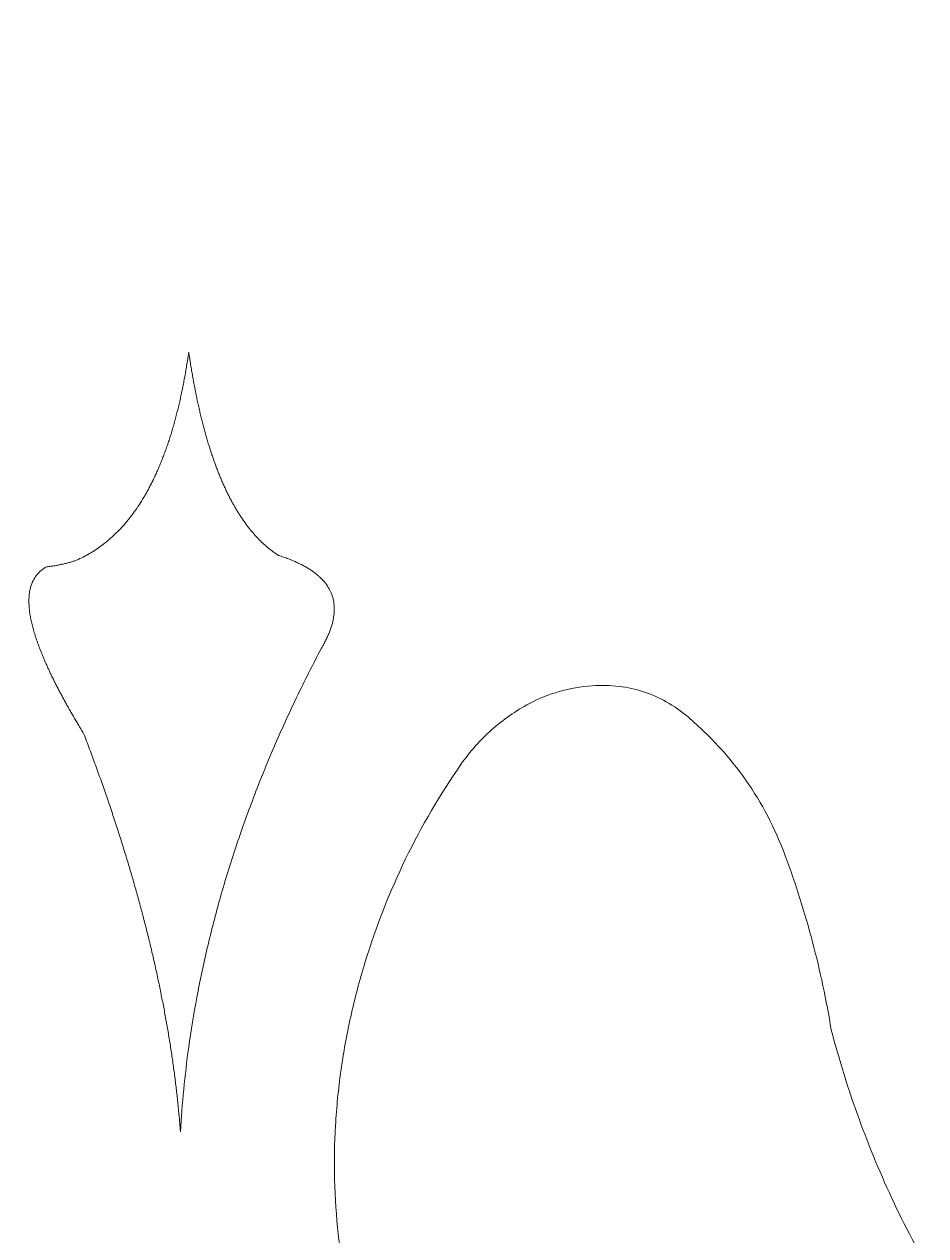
# Model space of a CAD drawing. Header units: centimetres. Extents: x -9.3 to 8.4, y -6.6 to 7.3.
# Drawn here: x -5.234 to -4.191, y -4.889 to -3.489 of the extents above; entities that cross this region are included whole.
import ezdxf

# ---------------------------------------------------------------- set-up
doc = ezdxf.new("R2010")
doc.units = ezdxf.units.CM
doc.header["$MEASUREMENT"] = 0
doc.layers.add('layer 1', color=7, linetype='Continuous')

msp = doc.modelspace()

# ---------------------------------------------------------------- linework, layer by layer
at = {"layer": 'layer 1', "color": 242, "lineweight": 9}
for points, knots in [([(-9.2808, 7.33739), (-9.2808, 7.33739), (-0.7734, 7.33739), (-0.7734, 7.33739), (-0.7734, 7.33739), (-0.7734, 7.33739), (-0.7734, -6.5935), (-0.7734, -6.5935), (-0.7734, -6.5935), (-0.7734, -6.5935), (-9.2808, -6.5935), (-9.2808, -6.5935), (-9.2808, -6.5935), (-9.2808, -6.5935), (-9.2808, 7.33739), (-9.2808, 7.33739)], [0, 0, 0, 0, 0.2, 0.2, 0.2, 0.2, 0.4, 0.4, 0.4, 0.4, 0.6, 0.6, 0.6, 0.6, 1, 1, 1, 1]), ([(-5.05301, -4.76854), (-5.05208, -4.7522), (-5.05079, -4.73589), (-5.04922, -4.71958), (-5.04922, -4.71958), (-5.04761, -4.70327), (-5.04569, -4.68702), (-5.04344, -4.6708), (-5.04344, -4.6708), (-5.04076, -4.65151), (-5.03763, -4.63228), (-5.03404, -4.61314), (-5.03404, -4.61314), (-5.03048, -4.594), (-5.02646, -4.57497), (-5.02199, -4.55601), (-5.02199, -4.55601), (-5.01735, -4.53634), (-5.01231, -4.51679), (-5.00679, -4.49736), (-5.00679, -4.49736), (-5.00128, -4.4779), (-4.99532, -4.45861), (-4.98893, -4.43944), (-4.98893, -4.43944), (-4.98575, -4.42984), (-4.98246, -4.42027), (-4.97904, -4.41073), (-4.97904, -4.41073), (-4.97563, -4.40119), (-4.97213, -4.39171), (-4.96851, -4.38222), (-4.96851, -4.38222), (-4.9648, -4.37251), (-4.96098, -4.36279), (-4.95707, -4.35313), (-4.95707, -4.35313), (-4.95313, -4.34347), (-4.94911, -4.33384), (-4.94499, -4.32427), (-4.94499, -4.32427), (-4.94088, -4.3147), (-4.93665, -4.30516), (-4.93233, -4.29565), (-4.93233, -4.29565), (-4.92801, -4.28617), (-4.9236, -4.27671), (-4.91908, -4.26732), (-4.91908, -4.26732), (-4.91441, -4.25757), (-4.90963, -4.24789), (-4.90478, -4.23826), (-4.90478, -4.23826), (-4.89991, -4.2286), (-4.89495, -4.219), (-4.8899, -4.20943), (-4.8899, -4.20943), (-4.88941, -4.20864), (-4.88894, -4.20782), (-4.8885, -4.20704), (-4.8885, -4.20704), (-4.88804, -4.20622), (-4.88757, -4.2054), (-4.88713, -4.20459), (-4.88713, -4.20459), (-4.88672, -4.20383), (-4.88631, -4.20307), (-4.88591, -4.20231), (-4.88591, -4.20231), (-4.88553, -4.20155), (-4.88512, -4.20076), (-4.88474, -4.2), (-4.88474, -4.2), (-4.88436, -4.19922), (-4.88398, -4.19843), (-4.8836, -4.19764), (-4.8836, -4.19764), (-4.88325, -4.19688), (-4.88287, -4.19609), (-4.88252, -4.19531), (-4.88252, -4.19531), (-4.8822, -4.19461), (-4.88191, -4.19388), (-4.88159, -4.19315), (-4.88159, -4.19315), (-4.8813, -4.19242), (-4.88097, -4.19166), (-4.88068, -4.19093), (-4.88068, -4.19093), (-4.8801, -4.18944), (-4.87955, -4.18795), (-4.87905, -4.18644), (-4.87905, -4.18644), (-4.87855, -4.18492), (-4.87809, -4.18343), (-4.87765, -4.18188), (-4.87765, -4.18188), (-4.87727, -4.18057), (-4.87695, -4.17923), (-4.87666, -4.17789), (-4.87666, -4.17789), (-4.87636, -4.17657), (-4.8761, -4.1752), (-4.8759, -4.17386), (-4.8759, -4.17386), (-4.87505, -4.16858), (-4.87494, -4.16318), (-4.87558, -4.15787), (-4.87558, -4.15787), (-4.87616, -4.15311), (-4.8775, -4.1485), (-4.87952, -4.14416), (-4.87952, -4.14416), (-4.88054, -4.14194), (-4.88173, -4.13981), (-4.88308, -4.13777), (-4.88308, -4.13777), (-4.88453, -4.13558), (-4.88617, -4.13348), (-4.88792, -4.13152), (-4.88792, -4.13152), (-4.88879, -4.13053), (-4.8897, -4.12957), (-4.89066, -4.12863), (-4.89066, -4.12863), (-4.8916, -4.1277), (-4.89256, -4.1268), (-4.89358, -4.12592), (-4.89358, -4.12592), (-4.89472, -4.12493), (-4.89589, -4.12397), (-4.89708, -4.12303), (-4.89708, -4.12303), (-4.89828, -4.1221), (-4.8995, -4.12119), (-4.90076, -4.12035), (-4.90076, -4.12035), (-4.90137, -4.11991), (-4.90198, -4.11947), (-4.90263, -4.11906), (-4.90263, -4.11906), (-4.90327, -4.11865), (-4.90391, -4.11822), (-4.90458, -4.11784), (-4.90458, -4.11784), (-4.90528, -4.11737), (-4.90598, -4.11696), (-4.90671, -4.11652), (-4.90671, -4.11652), (-4.90741, -4.11612), (-4.90811, -4.11571), (-4.90881, -4.1153), (-4.90881, -4.1153), (-4.91024, -4.11448), (-4.9117, -4.11372), (-4.91316, -4.11297), (-4.91316, -4.11297), (-4.91398, -4.11256), (-4.91476, -4.11218), (-4.91558, -4.11177), (-4.91558, -4.11177), (-4.91637, -4.11139), (-4.91719, -4.11101), (-4.91797, -4.11063), (-4.91797, -4.11063), (-4.91879, -4.11025), (-4.91961, -4.1099), (-4.92042, -4.10955), (-4.92042, -4.10955), (-4.92124, -4.10917), (-4.92206, -4.10882), (-4.92287, -4.10847), (-4.92287, -4.10847), (-4.92378, -4.10812), (-4.92465, -4.10774), (-4.92556, -4.10739), (-4.92556, -4.10739), (-4.92643, -4.10704), (-4.92734, -4.10669), (-4.92824, -4.10634), (-4.92824, -4.10634), (-4.92915, -4.10599), (-4.93005, -4.10564), (-4.93096, -4.10532), (-4.93096, -4.10532), (-4.93186, -4.105), (-4.93277, -4.10468), (-4.9337, -4.10436), (-4.9337, -4.10436), (-4.93469, -4.10401), (-4.93568, -4.10369), (-4.93668, -4.10337), (-4.93668, -4.10337), (-4.93767, -4.10302), (-4.93863, -4.10272), (-4.93962, -4.1024), (-4.93962, -4.1024), (-4.94158, -4.10118), (-4.94347, -4.09986), (-4.94534, -4.09852), (-4.94534, -4.09852), (-4.94721, -4.09718), (-4.94902, -4.09581), (-4.9508, -4.09435), (-4.9508, -4.09435), (-4.95275, -4.09277), (-4.95462, -4.09114), (-4.95649, -4.08948), (-4.95649, -4.08948), (-4.95833, -4.08781), (-4.96011, -4.08609), (-4.96186, -4.08431), (-4.96186, -4.08431), (-4.96361, -4.08256), (-4.96533, -4.08075), (-4.96699, -4.07888), (-4.96699, -4.07888), (-4.96866, -4.07705), (-4.97026, -4.07512), (-4.97184, -4.0732), (-4.97184, -4.0732), (-4.97362, -4.07104), (-4.97531, -4.06885), (-4.97697, -4.0666), (-4.97697, -4.0666), (-4.97863, -4.06435), (-4.98024, -4.06208), (-4.98182, -4.05977), (-4.98182, -4.05977), (-4.9826, -4.05861), (-4.98336, -4.05744), (-4.98412, -4.05627), (-4.98412, -4.05627), (-4.98488, -4.0551), (-4.98564, -4.05394), (-4.98637, -4.05274), (-4.98637, -4.05274), (-4.98715, -4.05149), (-4.98791, -4.0502), (-4.98867, -4.04895), (-4.98867, -4.04895), (-4.98943, -4.04766), (-4.99019, -4.04638), (-4.99092, -4.04507), (-4.99092, -4.04507), (-4.99165, -4.04378), (-4.99238, -4.0425), (-4.99308, -4.04122), (-4.99308, -4.04122), (-4.99381, -4.0399), (-4.99451, -4.03859), (-4.99521, -4.03725), (-4.99521, -4.03725), (-4.99594, -4.03585), (-4.99664, -4.03445), (-4.99737, -4.03305), (-4.99737, -4.03305), (-4.99807, -4.03162), (-4.99877, -4.03019), (-4.99947, -4.02876), (-4.99947, -4.02876), (-5.00014, -4.02736), (-5.00081, -4.02593), (-5.00148, -4.02447), (-5.00148, -4.02447), (-5.00215, -4.02304), (-5.00279, -4.02161), (-5.00347, -4.02015), (-5.00347, -4.02015), (-5.00414, -4.0186), (-5.00481, -4.01709), (-5.00545, -4.01554), (-5.00545, -4.01554), (-5.00612, -4.01396), (-5.00679, -4.01242), (-5.00743, -4.01084), (-5.00743, -4.01084), (-5.00808, -4.00929), (-5.00869, -4.00772), (-5.0093, -4.00617), (-5.0093, -4.00617), (-5.00991, -4.0046), (-5.01053, -4.00299), (-5.01114, -4.00142), (-5.01114, -4.00142), (-5.01239, -3.99806), (-5.01362, -3.99468), (-5.01482, -3.99129), (-5.01482, -3.99129), (-5.0154, -3.9896), (-5.01598, -3.98791), (-5.01657, -3.98621), (-5.01657, -3.98621), (-5.01712, -3.98449), (-5.01768, -3.9828), (-5.01823, -3.98108), (-5.01823, -3.98108), (-5.01881, -3.97927), (-5.0194, -3.97743), (-5.01998, -3.97562), (-5.01998, -3.97562), (-5.02053, -3.97378), (-5.02109, -3.97198), (-5.02164, -3.97014), (-5.02164, -3.97014), (-5.02217, -3.9683), (-5.02269, -3.96649), (-5.02322, -3.96465), (-5.02322, -3.96465), (-5.02374, -3.96281), (-5.02427, -3.96098), (-5.02477, -3.95911), (-5.02477, -3.95911), (-5.02585, -3.9552), (-5.02687, -3.95129), (-5.02786, -3.94735), (-5.02786, -3.94735), (-5.02835, -3.94539), (-5.02885, -3.94344), (-5.02932, -3.94148), (-5.02932, -3.94148), (-5.02981, -3.9395), (-5.03028, -3.93752), (-5.03075, -3.93553), (-5.03075, -3.93553), (-5.03121, -3.93346), (-5.03168, -3.93136), (-5.03215, -3.92929), (-5.03215, -3.92929), (-5.03261, -3.92719), (-5.03308, -3.92509), (-5.03355, -3.92296), (-5.03355, -3.92296), (-5.03399, -3.92086), (-5.03442, -3.91875), (-5.03486, -3.91665), (-5.03486, -3.91665), (-5.0353, -3.91455), (-5.03571, -3.91245), (-5.03612, -3.91035), (-5.03612, -3.91035), (-5.03655, -3.9081), (-5.03699, -3.90589), (-5.0374, -3.90364), (-5.0374, -3.90364), (-5.03784, -3.90142), (-5.03825, -3.89918), (-5.03863, -3.89696), (-5.03863, -3.89696), (-5.03903, -3.89474), (-5.03941, -3.89252), (-5.03979, -3.89031), (-5.03979, -3.89031), (-5.04017, -3.88803), (-5.04055, -3.88578), (-5.04093, -3.88354), (-5.04093, -3.88354), (-5.04131, -3.8812), (-5.04169, -3.87884), (-5.04207, -3.87648), (-5.04207, -3.87648), (-5.04242, -3.87411), (-5.0428, -3.87172), (-5.04315, -3.86933), (-5.04315, -3.86933), (-5.04315, -3.86933), (-5.04341, -3.86749), (-5.04341, -3.86749), (-5.04341, -3.86749), (-5.04341, -3.86749), (-5.04382, -3.87014), (-5.04382, -3.87014), (-5.04382, -3.87014), (-5.04417, -3.87262), (-5.04455, -3.87507), (-5.04493, -3.87753), (-5.04493, -3.87753), (-5.04531, -3.88003), (-5.04572, -3.88251), (-5.04612, -3.885), (-5.04612, -3.885), (-5.0465, -3.88736), (-5.04691, -3.88972), (-5.04732, -3.89206), (-5.04732, -3.89206), (-5.04773, -3.89439), (-5.04817, -3.89672), (-5.0486, -3.89903), (-5.0486, -3.89903), (-5.04904, -3.90136), (-5.04948, -3.90367), (-5.04992, -3.90597), (-5.04992, -3.90597), (-5.05038, -3.90831), (-5.05088, -3.91067), (-5.05135, -3.91301), (-5.05135, -3.91301), (-5.05181, -3.91519), (-5.05228, -3.91738), (-5.05275, -3.91957), (-5.05275, -3.91957), (-5.05324, -3.92176), (-5.05374, -3.92395), (-5.05424, -3.92617), (-5.05424, -3.92617), (-5.05476, -3.92832), (-5.05529, -3.93051), (-5.05581, -3.9327), (-5.05581, -3.9327), (-5.05634, -3.93489), (-5.05689, -3.93705), (-5.05745, -3.93924), (-5.05745, -3.93924), (-5.05797, -3.94128), (-5.0585, -3.94332), (-5.05905, -3.94534), (-5.05905, -3.94534), (-5.0596, -3.94741), (-5.06019, -3.94945), (-5.06074, -3.95149), (-5.06074, -3.95149), (-5.06133, -3.95353), (-5.06191, -3.95558), (-5.06252, -3.95759), (-5.06252, -3.95759), (-5.06314, -3.95963), (-5.06375, -3.96165), (-5.06439, -3.96369), (-5.06439, -3.96369), (-5.06497, -3.96561), (-5.06559, -3.96751), (-5.06623, -3.96944), (-5.06623, -3.96944), (-5.06684, -3.97133), (-5.06748, -3.9732), (-5.06812, -3.9751), (-5.06812, -3.9751), (-5.06877, -3.97699), (-5.06944, -3.97886), (-5.07011, -3.98076), (-5.07011, -3.98076), (-5.07081, -3.98263), (-5.07148, -3.98449), (-5.07218, -3.98636), (-5.07218, -3.98636), (-5.07285, -3.98814), (-5.07352, -3.98989), (-5.07422, -3.99164), (-5.07422, -3.99164), (-5.07492, -3.99339), (-5.07562, -3.99514), (-5.07635, -3.99689), (-5.07635, -3.99689), (-5.07708, -3.99864), (-5.07781, -4.0004), (-5.07854, -4.00212), (-5.07854, -4.00212), (-5.0793, -4.00384), (-5.08006, -4.00556), (-5.08085, -4.00728), (-5.08085, -4.00728), (-5.08158, -4.00892), (-5.08233, -4.01052), (-5.08309, -4.01212), (-5.08309, -4.01212), (-5.08385, -4.01373), (-5.08464, -4.01533), (-5.08543, -4.01694), (-5.08543, -4.01694), (-5.08622, -4.01854), (-5.08703, -4.02015), (-5.08788, -4.02172), (-5.08788, -4.02172), (-5.0887, -4.0233), (-5.08951, -4.02488), (-5.09036, -4.02645), (-5.09036, -4.02645), (-5.09118, -4.02791), (-5.09199, -4.0294), (-5.09281, -4.03086), (-5.09281, -4.03086), (-5.09366, -4.03232), (-5.0945, -4.03378), (-5.09538, -4.03523), (-5.09538, -4.03523), (-5.0971, -4.03812), (-5.09888, -4.04098), (-5.10075, -4.04381), (-5.10075, -4.04381), (-5.10258, -4.04661), (-5.10448, -4.04939), (-5.10646, -4.05213), (-5.10646, -4.05213), (-5.10824, -4.05461), (-5.11008, -4.05706), (-5.11198, -4.05945), (-5.11198, -4.05945), (-5.11388, -4.06184), (-5.11583, -4.06421), (-5.11784, -4.06651), (-5.11784, -4.06651), (-5.12181, -4.07104), (-5.12601, -4.07538), (-5.13045, -4.0795), (-5.13045, -4.0795), (-5.13486, -4.08361), (-5.13949, -4.08746), (-5.14434, -4.09108), (-5.14434, -4.09108), (-5.1488, -4.09441), (-5.15344, -4.09747), (-5.15823, -4.10027), (-5.15823, -4.10027), (-5.16304, -4.10307), (-5.168, -4.10558), (-5.17308, -4.10783), (-5.17308, -4.10783), (-5.17439, -4.1083), (-5.1757, -4.10873), (-5.17705, -4.10917), (-5.17705, -4.10917), (-5.17836, -4.10961), (-5.1797, -4.10999), (-5.18104, -4.1104), (-5.18104, -4.1104), (-5.18245, -4.11081), (-5.18387, -4.11119), (-5.1853, -4.11154), (-5.1853, -4.11154), (-5.18673, -4.11191), (-5.18816, -4.11226), (-5.18962, -4.11259), (-5.18962, -4.11259), (-5.19105, -4.11291), (-5.19248, -4.1132), (-5.19391, -4.11346), (-5.19391, -4.11346), (-5.19537, -4.11375), (-5.19683, -4.11402), (-5.19832, -4.11425), (-5.19832, -4.11425), (-5.19986, -4.11451), (-5.20144, -4.11475), (-5.20299, -4.11495), (-5.20299, -4.11495), (-5.20456, -4.11518), (-5.20611, -4.11536), (-5.20768, -4.11553), (-5.20768, -4.11553), (-5.21215, -4.11798), (-5.21609, -4.12128), (-5.21924, -4.12528), (-5.21924, -4.12528), (-5.22245, -4.12936), (-5.22481, -4.13406), (-5.22621, -4.13908), (-5.22621, -4.13908), (-5.22659, -4.14039), (-5.22688, -4.14173), (-5.22715, -4.14305), (-5.22715, -4.14305), (-5.22741, -4.14439), (-5.22761, -4.14576), (-5.22776, -4.1471), (-5.22776, -4.1471), (-5.22793, -4.14874), (-5.22805, -4.1504), (-5.22814, -4.15203), (-5.22814, -4.15203), (-5.2282, -4.1537), (-5.22823, -4.15536), (-5.22817, -4.157), (-5.22817, -4.157), (-5.22817, -4.15784), (-5.22814, -4.15869), (-5.22808, -4.1595), (-5.22808, -4.1595), (-5.22805, -4.16032), (-5.22799, -4.16117), (-5.2279, -4.16198), (-5.2279, -4.16198), (-5.22785, -4.16289), (-5.22776, -4.16382), (-5.22767, -4.16473), (-5.22767, -4.16473), (-5.22755, -4.16566), (-5.22747, -4.16657), (-5.22732, -4.1675), (-5.22732, -4.1675), (-5.2272, -4.16843), (-5.22709, -4.16934), (-5.22694, -4.17024), (-5.22694, -4.17024), (-5.2268, -4.17118), (-5.22665, -4.17208), (-5.22648, -4.17298), (-5.22648, -4.17298), (-5.2263, -4.17401), (-5.2261, -4.175), (-5.22589, -4.17602), (-5.22589, -4.17602), (-5.22572, -4.17701), (-5.22548, -4.178), (-5.22528, -4.17902), (-5.22528, -4.17902), (-5.22505, -4.18002), (-5.22481, -4.18104), (-5.22458, -4.18203), (-5.22458, -4.18203), (-5.22435, -4.18302), (-5.22408, -4.18401), (-5.22382, -4.18501), (-5.22382, -4.18501), (-5.22353, -4.18612), (-5.22324, -4.18719), (-5.22294, -4.1883), (-5.22294, -4.1883), (-5.22262, -4.18938), (-5.2223, -4.19046), (-5.22198, -4.19154), (-5.22198, -4.19154), (-5.22166, -4.19262), (-5.22134, -4.1937), (-5.22099, -4.19478), (-5.22099, -4.19478), (-5.22067, -4.19589), (-5.22032, -4.19697), (-5.21994, -4.19805), (-5.21994, -4.19805), (-5.21956, -4.19925), (-5.21915, -4.20041), (-5.21874, -4.20158), (-5.21874, -4.20158), (-5.21833, -4.20278), (-5.21793, -4.20394), (-5.21749, -4.20511), (-5.21749, -4.20511), (-5.21708, -4.20631), (-5.21664, -4.20747), (-5.21618, -4.20867), (-5.21618, -4.20867), (-5.21574, -4.20981), (-5.2153, -4.21098), (-5.21486, -4.21211), (-5.21486, -4.21211), (-5.21437, -4.2134), (-5.21384, -4.21465), (-5.21334, -4.21591), (-5.21334, -4.21591), (-5.21282, -4.21719), (-5.21232, -4.21844), (-5.2118, -4.2197), (-5.2118, -4.2197), (-5.21127, -4.22095), (-5.21072, -4.22221), (-5.21019, -4.22343), (-5.21019, -4.22343), (-5.20964, -4.22472), (-5.20911, -4.22597), (-5.20853, -4.22723), (-5.20853, -4.22723), (-5.20795, -4.22857), (-5.20733, -4.22991), (-5.20672, -4.23122), (-5.20672, -4.23122), (-5.20611, -4.2326), (-5.2055, -4.23397), (-5.20485, -4.23531), (-5.20485, -4.23531), (-5.20421, -4.23665), (-5.2036, -4.23802), (-5.20293, -4.23937), (-5.20293, -4.23937), (-5.20232, -4.24068), (-5.20167, -4.24202), (-5.201, -4.24333), (-5.201, -4.24333), (-5.2003, -4.24476), (-5.1996, -4.24619), (-5.1989, -4.24762), (-5.1989, -4.24762), (-5.19817, -4.24905), (-5.19744, -4.25051), (-5.19671, -4.25194), (-5.19671, -4.25194), (-5.19598, -4.25337), (-5.19525, -4.25477), (-5.19452, -4.25617), (-5.19452, -4.25617), (-5.19377, -4.25763), (-5.19304, -4.25906), (-5.19228, -4.26049), (-5.19228, -4.26049), (-5.19146, -4.26201), (-5.19064, -4.26355), (-5.1898, -4.26507), (-5.1898, -4.26507), (-5.18898, -4.26659), (-5.18816, -4.26811), (-5.18735, -4.26959), (-5.18735, -4.26959), (-5.1865, -4.27114), (-5.18565, -4.27269), (-5.18478, -4.2742), (-5.18478, -4.2742), (-5.18396, -4.27569), (-5.18315, -4.27718), (-5.1823, -4.27864), (-5.1823, -4.27864), (-5.18139, -4.28027), (-5.18046, -4.28188), (-5.17956, -4.28348), (-5.17956, -4.28348), (-5.17862, -4.28509), (-5.17769, -4.28669), (-5.17676, -4.28827), (-5.17676, -4.28827), (-5.17582, -4.28987), (-5.17492, -4.29145), (-5.17395, -4.29305), (-5.17395, -4.29305), (-5.17302, -4.29466), (-5.17206, -4.29623), (-5.17112, -4.29784), (-5.17112, -4.29784), (-5.1701, -4.29953), (-5.16908, -4.30125), (-5.16803, -4.30295), (-5.16803, -4.30295), (-5.16701, -4.30461), (-5.16599, -4.3063), (-5.16497, -4.30799), (-5.16497, -4.30799), (-5.1638, -4.31106), (-5.1626, -4.31412), (-5.16144, -4.31718), (-5.16144, -4.31718), (-5.1603, -4.32022), (-5.15916, -4.32328), (-5.15802, -4.32632), (-5.15802, -4.32632), (-5.15688, -4.32929), (-5.15578, -4.3323), (-5.15467, -4.33527), (-5.15467, -4.33527), (-5.15356, -4.33831), (-5.15245, -4.34134), (-5.15134, -4.34438), (-5.15134, -4.34438), (-5.1502, -4.34744), (-5.14909, -4.35051), (-5.14801, -4.3536), (-5.14801, -4.3536), (-5.14694, -4.35655), (-5.14586, -4.35952), (-5.14481, -4.3625), (-5.14481, -4.3625), (-5.14375, -4.36545), (-5.14273, -4.36839), (-5.14168, -4.37134), (-5.14168, -4.37134), (-5.14063, -4.37434), (-5.13961, -4.37735), (-5.13856, -4.38036), (-5.13856, -4.38036), (-5.13652, -4.38631), (-5.13448, -4.39229), (-5.13246, -4.39827), (-5.13246, -4.39827), (-5.13048, -4.40425), (-5.12849, -4.41023), (-5.12654, -4.41622), (-5.12654, -4.41622), (-5.12467, -4.42202), (-5.1228, -4.42783), (-5.12097, -4.43363), (-5.12097, -4.43363), (-5.11916, -4.43944), (-5.11735, -4.44522), (-5.1156, -4.45102), (-5.1156, -4.45102), (-5.11382, -4.45686), (-5.11207, -4.4627), (-5.11035, -4.46853), (-5.11035, -4.46853), (-5.10865, -4.47434), (-5.10696, -4.48017), (-5.1053, -4.48601), (-5.1053, -4.48601), (-5.10372, -4.49167), (-5.10215, -4.4973), (-5.1006, -4.50296), (-5.1006, -4.50296), (-5.09905, -4.50862), (-5.09754, -4.51428), (-5.09608, -4.51997), (-5.09608, -4.51997), (-5.09459, -4.52563), (-5.09313, -4.53129), (-5.0917, -4.53696), (-5.0917, -4.53696), (-5.09027, -4.54267), (-5.08887, -4.54839), (-5.08753, -4.55408), (-5.08753, -4.55408), (-5.08622, -4.5596), (-5.0849, -4.56508), (-5.08365, -4.5706), (-5.08365, -4.5706), (-5.08239, -4.57611), (-5.08117, -4.58166), (-5.07997, -4.5872), (-5.07997, -4.5872), (-5.07877, -4.59271), (-5.07761, -4.59823), (-5.07647, -4.60374), (-5.07647, -4.60374), (-5.07533, -4.60932), (-5.07422, -4.61489), (-5.07314, -4.62046), (-5.07314, -4.62046), (-5.07212, -4.62583), (-5.0711, -4.6312), (-5.07014, -4.63657), (-5.07014, -4.63657), (-5.06917, -4.64197), (-5.06821, -4.64734), (-5.06731, -4.65271), (-5.06731, -4.65271), (-5.0664, -4.6581), (-5.06553, -4.66347), (-5.06468, -4.66887), (-5.06468, -4.66887), (-5.06384, -4.67427), (-5.06302, -4.67967), (-5.06223, -4.68509), (-5.06223, -4.68509), (-5.06147, -4.69035), (-5.06074, -4.6956), (-5.06004, -4.70085), (-5.06004, -4.70085), (-5.05937, -4.70607), (-5.0587, -4.7113), (-5.05809, -4.71652), (-5.05809, -4.71652), (-5.05747, -4.72174), (-5.05689, -4.72696), (-5.05631, -4.73222), (-5.05631, -4.73222), (-5.05575, -4.73747), (-5.05523, -4.74275), (-5.05473, -4.748), (-5.05473, -4.748), (-5.05444, -4.75142), (-5.05412, -4.7548), (-5.05383, -4.75821), (-5.05383, -4.75821), (-5.05356, -4.76166), (-5.05327, -4.7651), (-5.05301, -4.76854)], [0, 0, 0, 0, 0.0046296, 0.0046296, 0.0046296, 0.0046296, 0.0092593, 0.0092593, 0.0092593, 0.0092593, 0.0138889, 0.0138889, 0.0138889, 0.0138889, 0.0185185, 0.0185185, 0.0185185, 0.0185185, 0.0231481, 0.0231481, 0.0231481, 0.0231481, 0.0277778, 0.0277778, 0.0277778, 0.0277778, 0.0324074, 0.0324074, 0.0324074, 0.0324074, 0.037037, 0.037037, 0.037037, 0.037037, 0.0416667, 0.0416667, 0.0416667, 0.0416667, 0.0462963, 0.0462963, 0.0462963, 0.0462963, 0.0509259, 0.0509259, 0.0509259, 0.0509259, 0.0555556, 0.0555556, 0.0555556, 0.0555556, 0.0601852, 0.0601852, 0.0601852, 0.0601852, 0.0648148, 0.0648148, 0.0648148, 0.0648148, 0.0694444, 0.0694444, 0.0694444, 0.0694444, 0.0740741, 0.0740741, 0.0740741, 0.0740741, 0.0787037, 0.0787037, 0.0787037, 0.0787037, 0.0833333, 0.0833333, 0.0833333, 0.0833333, 0.087963, 0.087963, 0.087963, 0.087963, 0.0925926, 0.0925926, 0.0925926, 0.0925926, 0.0972222, 0.0972222, 0.0972222, 0.0972222, 0.1018519, 0.1018519, 0.1018519, 0.1018519, 0.1064815, 0.1064815, 0.1064815, 0.1064815, 0.1111111, 0.1111111, 0.1111111, 0.1111111, 0.1157407, 0.1157407, 0.1157407, 0.1157407, 0.1203704, 0.1203704, 0.1203704, 0.1203704, 0.125, 0.125, 0.125, 0.125, 0.1296296, 0.1296296, 0.1296296, 0.1296296, 0.1342593, 0.1342593, 0.1342593, 0.1342593, 0.1388889, 0.1388889, 0.1388889, 0.1388889, 0.1435185, 0.1435185, 0.1435185, 0.1435185, 0.1481481, 0.1481481, 0.1481481, 0.1481481, 0.1527778, 0.1527778, 0.1527778, 0.1527778, 0.1574074, 0.1574074, 0.1574074, 0.1574074, 0.162037, 0.162037, 0.162037, 0.162037, 0.1666667, 0.1666667, 0.1666667, 0.1666667, 0.1712963, 0.1712963, 0.1712963, 0.1712963, 0.1759259, 0.1759259, 0.1759259, 0.1759259, 0.1805556, 0.1805556, 0.1805556, 0.1805556, 0.1851852, 0.1851852, 0.1851852, 0.1851852, 0.1898148, 0.1898148, 0.1898148, 0.1898148, 0.1944444, 0.1944444, 0.1944444, 0.1944444, 0.1990741, 0.1990741, 0.1990741, 0.1990741, 0.2037037, 0.2037037, 0.2037037, 0.2037037, 0.2083333, 0.2083333, 0.2083333, 0.2083333, 0.212963, 0.212963, 0.212963, 0.212963, 0.2175926, 0.2175926, 0.2175926, 0.2175926, 0.2222222, 0.2222222, 0.2222222, 0.2222222, 0.2268519, 0.2268519, 0.2268519, 0.2268519, 0.2314815, 0.2314815, 0.2314815, 0.2314815, 0.2361111, 0.2361111, 0.2361111, 0.2361111, 0.2407407, 0.2407407, 0.2407407, 0.2407407, 0.2453704, 0.2453704, 0.2453704, 0.2453704, 0.25, 0.25, 0.25, 0.25, 0.2546296, 0.2546296, 0.2546296, 0.2546296, 0.2592593, 0.2592593, 0.2592593, 0.2592593, 0.2638889, 0.2638889, 0.2638889, 0.2638889, 0.2685185, 0.2685185, 0.2685185, 0.2685185, 0.2731481, 0.2731481, 0.2731481, 0.2731481, 0.2777778, 0.2777778, 0.2777778, 0.2777778, 0.2824074, 0.2824074, 0.2824074, 0.2824074, 0.287037, 0.287037, 0.287037, 0.287037, 0.2916667, 0.2916667, 0.2916667, 0.2916667, 0.2962963, 0.2962963, 0.2962963, 0.2962963, 0.3009259, 0.3009259, 0.3009259, 0.3009259, 0.3055556, 0.3055556, 0.3055556, 0.3055556, 0.3101852, 0.3101852, 0.3101852, 0.3101852, 0.3148148, 0.3148148, 0.3148148, 0.3148148, 0.3194444, 0.3194444, 0.3194444, 0.3194444, 0.3240741, 0.3240741, 0.3240741, 0.3240741, 0.3287037, 0.3287037, 0.3287037, 0.3287037, 0.3333333, 0.3333333, 0.3333333, 0.3333333, 0.337963, 0.337963, 0.337963, 0.337963, 0.3425926, 0.3425926, 0.3425926, 0.3425926, 0.3472222, 0.3472222, 0.3472222, 0.3472222, 0.3518519, 0.3518519, 0.3518519, 0.3518519, 0.3564815, 0.3564815, 0.3564815, 0.3564815, 0.3611111, 0.3611111, 0.3611111, 0.3611111, 0.3657407, 0.3657407, 0.3657407, 0.3657407, 0.3703704, 0.3703704, 0.3703704, 0.3703704, 0.375, 0.375, 0.375, 0.375, 0.3796296, 0.3796296, 0.3796296, 0.3796296, 0.3842593, 0.3842593, 0.3842593, 0.3842593, 0.3888889, 0.3888889, 0.3888889, 0.3888889, 0.3935185, 0.3935185, 0.3935185, 0.3935185, 0.3981481, 0.3981481, 0.3981481, 0.3981481, 0.4027778, 0.4027778, 0.4027778, 0.4027778, 0.4074074, 0.4074074, 0.4074074, 0.4074074, 0.412037, 0.412037, 0.412037, 0.412037, 0.4166667, 0.4166667, 0.4166667, 0.4166667, 0.4212963, 0.4212963, 0.4212963, 0.4212963, 0.4259259, 0.4259259, 0.4259259, 0.4259259, 0.4305556, 0.4305556, 0.4305556, 0.4305556, 0.4351852, 0.4351852, 0.4351852, 0.4351852, 0.4398148, 0.4398148, 0.4398148, 0.4398148, 0.4444444, 0.4444444, 0.4444444, 0.4444444, 0.4490741, 0.4490741, 0.4490741, 0.4490741, 0.4537037, 0.4537037, 0.4537037, 0.4537037, 0.4583333, 0.4583333, 0.4583333, 0.4583333, 0.462963, 0.462963, 0.462963, 0.462963, 0.4675926, 0.4675926, 0.4675926, 0.4675926, 0.4722222, 0.4722222, 0.4722222, 0.4722222, 0.4768519, 0.4768519, 0.4768519, 0.4768519, 0.4814815, 0.4814815, 0.4814815, 0.4814815, 0.4861111, 0.4861111, 0.4861111, 0.4861111, 0.4907407, 0.4907407, 0.4907407, 0.4907407, 0.4953704, 0.4953704, 0.4953704, 0.4953704, 0.5, 0.5, 0.5, 0.5, 0.5046296, 0.5046296, 0.5046296, 0.5046296, 0.5092593, 0.5092593, 0.5092593, 0.5092593, 0.5138889, 0.5138889, 0.5138889, 0.5138889, 0.5185185, 0.5185185, 0.5185185, 0.5185185, 0.5231481, 0.5231481, 0.5231481, 0.5231481, 0.5277778, 0.5277778, 0.5277778, 0.5277778, 0.5324074, 0.5324074, 0.5324074, 0.5324074, 0.537037, 0.537037, 0.537037, 0.537037, 0.5416667, 0.5416667, 0.5416667, 0.5416667, 0.5462963, 0.5462963, 0.5462963, 0.5462963, 0.5509259, 0.5509259, 0.5509259, 0.5509259, 0.5555556, 0.5555556, 0.5555556, 0.5555556, 0.5601852, 0.5601852, 0.5601852, 0.5601852, 0.5648148, 0.5648148, 0.5648148, 0.5648148, 0.5694444, 0.5694444, 0.5694444, 0.5694444, 0.5740741, 0.5740741, 0.5740741, 0.5740741, 0.5787037, 0.5787037, 0.5787037, 0.5787037, 0.5833333, 0.5833333, 0.5833333, 0.5833333, 0.587963, 0.587963, 0.587963, 0.587963, 0.5925926, 0.5925926, 0.5925926, 0.5925926, 0.5972222, 0.5972222, 0.5972222, 0.5972222, 0.6018519, 0.6018519, 0.6018519, 0.6018519, 0.6064815, 0.6064815, 0.6064815, 0.6064815, 0.6111111, 0.6111111, 0.6111111, 0.6111111, 0.6157407, 0.6157407, 0.6157407, 0.6157407, 0.6203704, 0.6203704, 0.6203704, 0.6203704, 0.625, 0.625, 0.625, 0.625, 0.6296296, 0.6296296, 0.6296296, 0.6296296, 0.6342593, 0.6342593, 0.6342593, 0.6342593, 0.6388889, 0.6388889, 0.6388889, 0.6388889, 0.6435185, 0.6435185, 0.6435185, 0.6435185, 0.6481481, 0.6481481, 0.6481481, 0.6481481, 0.6527778, 0.6527778, 0.6527778, 0.6527778, 0.6574074, 0.6574074, 0.6574074, 0.6574074, 0.662037, 0.662037, 0.662037, 0.662037, 0.6666667, 0.6666667, 0.6666667, 0.6666667, 0.6712963, 0.6712963, 0.6712963, 0.6712963, 0.6759259, 0.6759259, 0.6759259, 0.6759259, 0.6805556, 0.6805556, 0.6805556, 0.6805556, 0.6851852, 0.6851852, 0.6851852, 0.6851852, 0.6898148, 0.6898148, 0.6898148, 0.6898148, 0.6944444, 0.6944444, 0.6944444, 0.6944444, 0.6990741, 0.6990741, 0.6990741, 0.6990741, 0.7037037, 0.7037037, 0.7037037, 0.7037037, 0.7083333, 0.7083333, 0.7083333, 0.7083333, 0.712963, 0.712963, 0.712963, 0.712963, 0.7175926, 0.7175926, 0.7175926, 0.7175926, 0.7222222, 0.7222222, 0.7222222, 0.7222222, 0.7268519, 0.7268519, 0.7268519, 0.7268519, 0.7314815, 0.7314815, 0.7314815, 0.7314815, 0.7361111, 0.7361111, 0.7361111, 0.7361111, 0.7407407, 0.7407407, 0.7407407, 0.7407407, 0.7453704, 0.7453704, 0.7453704, 0.7453704, 0.75, 0.75, 0.75, 0.75, 0.7546296, 0.7546296, 0.7546296, 0.7546296, 0.7592593, 0.7592593, 0.7592593, 0.7592593, 0.7638889, 0.7638889, 0.7638889, 0.7638889, 0.7685185, 0.7685185, 0.7685185, 0.7685185, 0.7731481, 0.7731481, 0.7731481, 0.7731481, 0.7777778, 0.7777778, 0.7777778, 0.7777778, 0.7824074, 0.7824074, 0.7824074, 0.7824074, 0.787037, 0.787037, 0.787037, 0.787037, 0.7916667, 0.7916667, 0.7916667, 0.7916667, 0.7962963, 0.7962963, 0.7962963, 0.7962963, 0.8009259, 0.8009259, 0.8009259, 0.8009259, 0.8055556, 0.8055556, 0.8055556, 0.8055556, 0.8101852, 0.8101852, 0.8101852, 0.8101852, 0.8148148, 0.8148148, 0.8148148, 0.8148148, 0.8194444, 0.8194444, 0.8194444, 0.8194444, 0.8240741, 0.8240741, 0.8240741, 0.8240741, 0.8287037, 0.8287037, 0.8287037, 0.8287037, 0.8333333, 0.8333333, 0.8333333, 0.8333333, 0.837963, 0.837963, 0.837963, 0.837963, 0.8425926, 0.8425926, 0.8425926, 0.8425926, 0.8472222, 0.8472222, 0.8472222, 0.8472222, 0.8518519, 0.8518519, 0.8518519, 0.8518519, 0.8564815, 0.8564815, 0.8564815, 0.8564815, 0.8611111, 0.8611111, 0.8611111, 0.8611111, 0.8657407, 0.8657407, 0.8657407, 0.8657407, 0.8703704, 0.8703704, 0.8703704, 0.8703704, 0.875, 0.875, 0.875, 0.875, 0.8796296, 0.8796296, 0.8796296, 0.8796296, 0.8842593, 0.8842593, 0.8842593, 0.8842593, 0.8888889, 0.8888889, 0.8888889, 0.8888889, 0.8935185, 0.8935185, 0.8935185, 0.8935185, 0.8981481, 0.8981481, 0.8981481, 0.8981481, 0.9027778, 0.9027778, 0.9027778, 0.9027778, 0.9074074, 0.9074074, 0.9074074, 0.9074074, 0.912037, 0.912037, 0.912037, 0.912037, 0.9166667, 0.9166667, 0.9166667, 0.9166667, 0.9212963, 0.9212963, 0.9212963, 0.9212963, 0.9259259, 0.9259259, 0.9259259, 0.9259259, 0.9305556, 0.9305556, 0.9305556, 0.9305556, 0.9351852, 0.9351852, 0.9351852, 0.9351852, 0.9398148, 0.9398148, 0.9398148, 0.9398148, 0.9444444, 0.9444444, 0.9444444, 0.9444444, 0.9490741, 0.9490741, 0.9490741, 0.9490741, 0.9537037, 0.9537037, 0.9537037, 0.9537037, 0.9583333, 0.9583333, 0.9583333, 0.9583333, 0.962963, 0.962963, 0.962963, 0.962963, 0.9675926, 0.9675926, 0.9675926, 0.9675926, 0.9722222, 0.9722222, 0.9722222, 0.9722222, 0.9768519, 0.9768519, 0.9768519, 0.9768519, 0.9814815, 0.9814815, 0.9814815, 0.9814815, 0.9861111, 0.9861111, 0.9861111, 0.9861111, 0.9907407, 0.9907407, 0.9907407, 0.9907407, 1, 1, 1, 1]), ([(-4.82673, -5.07582), (-4.83417, -5.05487), (-4.84085, -5.03366), (-4.84672, -5.01218), (-4.84672, -5.01218), (-4.85232, -4.99161), (-4.85714, -4.97084), (-4.86113, -4.94989), (-4.86113, -4.94989), (-4.86513, -4.92894), (-4.86828, -4.90784), (-4.87056, -4.88666), (-4.87056, -4.88666), (-4.87281, -4.86582), (-4.87421, -4.8449), (-4.87473, -4.82395), (-4.87473, -4.82395), (-4.87526, -4.80303), (-4.87494, -4.78205), (-4.87371, -4.76116), (-4.87371, -4.76116), (-4.87251, -4.74004), (-4.87044, -4.719), (-4.86749, -4.69805), (-4.86749, -4.69805), (-4.86455, -4.67713), (-4.86078, -4.65629), (-4.85617, -4.63567), (-4.85617, -4.63567), (-4.85142, -4.61428), (-4.84582, -4.59312), (-4.83943, -4.57217), (-4.83943, -4.57217), (-4.82694, -4.53135), (-4.81133, -4.49158), (-4.79271, -4.45318), (-4.79271, -4.45318), (-4.77424, -4.41511), (-4.75285, -4.37855), (-4.72869, -4.34382), (-4.72869, -4.34382), (-4.71851, -4.32918), (-4.70663, -4.31581), (-4.6933, -4.30397), (-4.6933, -4.30397), (-4.67999, -4.29215), (-4.66535, -4.28197), (-4.64965, -4.27359), (-4.64965, -4.27359), (-4.63862, -4.26773), (-4.62704, -4.26306), (-4.61501, -4.25967), (-4.61501, -4.25967), (-4.60264, -4.25617), (-4.58995, -4.25395), (-4.57711, -4.25305), (-4.57711, -4.25305), (-4.56667, -4.25235), (-4.55616, -4.25258), (-4.54575, -4.25378), (-4.54575, -4.25378), (-4.5362, -4.25486), (-4.52678, -4.2569), (-4.51765, -4.25988), (-4.51765, -4.25988), (-4.50851, -4.26285), (-4.4997, -4.26673), (-4.49136, -4.27146), (-4.49136, -4.27146), (-4.48243, -4.27654), (-4.474, -4.28243), (-4.46618, -4.28909), (-4.46618, -4.28909), (-4.45334, -4.30003), (-4.44117, -4.31176), (-4.42979, -4.32422), (-4.42979, -4.32422), (-4.41882, -4.33621), (-4.40867, -4.34887), (-4.39933, -4.36218), (-4.39933, -4.36218), (-4.39002, -4.37548), (-4.38156, -4.38937), (-4.37406, -4.40376), (-4.37406, -4.40376), (-4.36633, -4.41855), (-4.35956, -4.43384), (-4.35375, -4.44948), (-4.35375, -4.44948), (-4.34167, -4.48216), (-4.33114, -4.51539), (-4.32227, -4.54903), (-4.32227, -4.54903), (-4.3134, -4.58253), (-4.30619, -4.61641), (-4.30062, -4.65058), (-4.30062, -4.65058), (-4.29151, -4.68533), (-4.28078, -4.71967), (-4.26852, -4.75349), (-4.26852, -4.75349), (-4.2565, -4.78658), (-4.24293, -4.81911), (-4.22788, -4.85094), (-4.22788, -4.85094), (-4.21282, -4.88278), (-4.19625, -4.91388), (-4.17827, -4.94414), (-4.17827, -4.94414), (-4.16004, -4.97486), (-4.14037, -5.00471), (-4.11936, -5.0336), (-4.11936, -5.0336), (-4.10469, -5.05376), (-4.08805, -5.07244), (-4.06967, -5.08933), (-4.06967, -5.08933), (-4.05126, -5.10625), (-4.03119, -5.12131), (-4.0098, -5.13426), (-4.0098, -5.13426), (-3.99115, -5.14556), (-3.97131, -5.15478), (-3.95065, -5.16172), (-3.95065, -5.16172), (-3.92994, -5.16869), (-3.90852, -5.17339), (-3.88681, -5.17567), (-3.88681, -5.17567), (-3.93248, -5.23356), (-3.97627, -5.29288), (-4.01809, -5.3536), (-4.01809, -5.3536), (-4.05946, -5.41368), (-4.09885, -5.47507), (-4.1362, -5.53771), (-4.1362, -5.53771), (-4.17355, -5.60036), (-4.20882, -5.66423), (-4.242, -5.72921), (-4.242, -5.72921), (-4.27535, -5.7946), (-4.30657, -5.86104), (-4.3356, -5.92847), (-4.3356, -5.92847), (-4.34593, -5.94452), (-4.35746, -5.95975), (-4.37003, -5.97407), (-4.37003, -5.97407), (-4.38258, -5.98834), (-4.39618, -6.00165), (-4.41071, -6.0139), (-4.41071, -6.0139), (-4.41599, -6.01834), (-4.42162, -6.02228), (-4.42763, -6.02566), (-4.42763, -6.02566), (-4.43423, -6.0294), (-4.44114, -6.03258), (-4.44829, -6.03517), (-4.44829, -6.03517), (-4.45057, -6.03602), (-4.4529, -6.03678), (-4.45521, -6.03748), (-4.45521, -6.03748), (-4.45739, -6.03812), (-4.45955, -6.0387), (-4.46174, -6.03923), (-4.46174, -6.03923), (-4.46396, -6.03975), (-4.46615, -6.04019), (-4.46839, -6.04057), (-4.46839, -6.04057), (-4.47047, -6.04092), (-4.47257, -6.04121), (-4.47467, -6.04142), (-4.47467, -6.04142), (-4.47884, -6.04186), (-4.48304, -6.04194), (-4.48724, -6.04174), (-4.48724, -6.04174), (-4.49112, -6.04156), (-4.49498, -6.04107), (-4.4988, -6.04025), (-4.4988, -6.04025), (-4.50259, -6.03943), (-4.50633, -6.03832), (-4.50994, -6.03689), (-4.50994, -6.03689), (-4.51365, -6.03544), (-4.51727, -6.03369), (-4.52068, -6.03164), (-4.52068, -6.03164), (-4.52412, -6.0296), (-4.52742, -6.0273), (-4.53051, -6.02479), (-4.53051, -6.02479), (-4.53402, -6.02193), (-4.53728, -6.01886), (-4.54038, -6.01559), (-4.54038, -6.01559), (-4.551, -6.00427), (-4.56074, -5.99216), (-4.5695, -5.97933), (-4.5695, -5.97933), (-4.57784, -5.96707), (-4.58519, -5.95417), (-4.59147, -5.94072), (-4.59147, -5.94072), (-4.59774, -5.9273), (-4.60293, -5.91335), (-4.60696, -5.89909), (-4.60696, -5.89909), (-4.61119, -5.88397), (-4.61431, -5.86857), (-4.61621, -5.85301), (-4.61621, -5.85301), (-4.61837, -5.83527), (-4.6193, -5.81744), (-4.61895, -5.79959), (-4.61895, -5.79959), (-4.61863, -5.78269), (-4.61703, -5.76589), (-4.6142, -5.74923), (-4.6142, -5.74923), (-4.61134, -5.73259), (-4.60725, -5.7162), (-4.60191, -5.70018), (-4.60191, -5.70018), (-4.59643, -5.68363), (-4.58972, -5.6675), (-4.58187, -5.65192), (-4.58187, -5.65192), (-4.57154, -5.63149), (-4.55917, -5.61215), (-4.5449, -5.5942), (-4.5449, -5.5942), (-4.53078, -5.57643), (-4.51485, -5.56015), (-4.4974, -5.54565), (-4.4974, -5.54565), (-4.47677, -5.52852), (-4.45497, -5.51288), (-4.43213, -5.49885), (-4.43213, -5.49885), (-4.40928, -5.48481), (-4.38547, -5.47241), (-4.36087, -5.46176), (-4.36087, -5.46176), (-4.37132, -5.45668), (-4.38194, -5.4519), (-4.39271, -5.44746), (-4.39271, -5.44746), (-4.40365, -5.44297), (-4.41473, -5.4388), (-4.42591, -5.435), (-4.42591, -5.435), (-4.44041, -5.43358), (-4.45488, -5.43203), (-4.46933, -5.43039), (-4.46933, -5.43039), (-4.48377, -5.42873), (-4.49818, -5.42698), (-4.5126, -5.42511), (-4.5126, -5.42511), (-4.51581, -5.42392), (-4.51896, -5.42266), (-4.52208, -5.42129), (-4.52208, -5.42129), (-4.52503, -5.42004), (-4.52792, -5.41869), (-4.53078, -5.41726), (-4.53078, -5.41726), (-4.53364, -5.41586), (-4.53647, -5.41435), (-4.53921, -5.41277), (-4.53921, -5.41277), (-4.54184, -5.41125), (-4.5444, -5.40968), (-4.54694, -5.40804), (-4.54694, -5.40804), (-4.55196, -5.40475), (-4.55675, -5.4011), (-4.5613, -5.39719), (-4.5613, -5.39719), (-4.56556, -5.39351), (-4.56953, -5.38957), (-4.57323, -5.38534), (-4.57323, -5.38534), (-4.57691, -5.38111), (-4.58029, -5.37665), (-4.58333, -5.37192), (-4.58333, -5.37192), (-4.58639, -5.36717), (-4.5891, -5.3622), (-4.59147, -5.35707), (-4.59147, -5.35707), (-4.59383, -5.3519), (-4.59582, -5.34659), (-4.59745, -5.34117), (-4.59745, -5.34117), (-4.59923, -5.33527), (-4.60063, -5.32926), (-4.60165, -5.32316), (-4.60165, -5.32316), (-4.60454, -5.30607), (-4.60629, -5.28879), (-4.60693, -5.27146), (-4.60693, -5.27146), (-4.60755, -5.25497), (-4.60702, -5.23843), (-4.60539, -5.222), (-4.60539, -5.222), (-4.60372, -5.20558), (-4.60095, -5.18927), (-4.59707, -5.17322), (-4.59707, -5.17322), (-4.59307, -5.15676), (-4.58797, -5.1406), (-4.58181, -5.12481), (-4.58181, -5.12481), (-4.56938, -5.09298), (-4.5559, -5.06155), (-4.54143, -5.03056), (-4.54143, -5.03056), (-4.52704, -4.99981), (-4.51169, -4.96955), (-4.49535, -4.93979), (-4.49535, -4.93979), (-4.49635, -4.93845), (-4.4974, -4.93711), (-4.49845, -4.93579), (-4.49845, -4.93579), (-4.49944, -4.9346), (-4.50046, -4.93343), (-4.50151, -4.93229), (-4.50151, -4.93229), (-4.50253, -4.93115), (-4.50361, -4.93005), (-4.50475, -4.92899), (-4.50475, -4.92899), (-4.50577, -4.928), (-4.50682, -4.92707), (-4.5079, -4.92616), (-4.5079, -4.92616), (-4.51009, -4.92436), (-4.51237, -4.92272), (-4.51479, -4.92126), (-4.51479, -4.92126), (-4.51695, -4.91998), (-4.51919, -4.91887), (-4.52156, -4.91797), (-4.52156, -4.91797), (-4.52389, -4.91706), (-4.52628, -4.91639), (-4.52876, -4.91592), (-4.52876, -4.91592), (-4.53121, -4.91546), (-4.53372, -4.91522), (-4.53623, -4.91522), (-4.53623, -4.91522), (-4.53877, -4.91522), (-4.54128, -4.91546), (-4.54376, -4.91586), (-4.54376, -4.91586), (-4.54656, -4.91636), (-4.54931, -4.91706), (-4.55202, -4.91797), (-4.55202, -4.91797), (-4.55908, -4.92033), (-4.56591, -4.92328), (-4.57244, -4.92681), (-4.57244, -4.92681), (-4.57848, -4.93007), (-4.58423, -4.93393), (-4.58957, -4.93824), (-4.58957, -4.93824), (-4.59491, -4.94256), (-4.59984, -4.94741), (-4.60428, -4.95266), (-4.60428, -4.95266), (-4.60895, -4.9582), (-4.61315, -4.96418), (-4.61679, -4.97049), (-4.61679, -4.97049), (-4.62829, -4.99044), (-4.64034, -5.01011), (-4.65292, -5.02943), (-4.65292, -5.02943), (-4.66538, -5.04857), (-4.67833, -5.06739), (-4.69181, -5.08583), (-4.69181, -5.08583), (-4.69578, -5.09126), (-4.70045, -5.09616), (-4.7057, -5.10039), (-4.7057, -5.10039), (-4.71124, -5.10485), (-4.71731, -5.10862), (-4.72379, -5.11159), (-4.72379, -5.11159), (-4.72665, -5.11291), (-4.72957, -5.11407), (-4.73254, -5.11506), (-4.73254, -5.11506), (-4.73526, -5.11597), (-4.738, -5.1167), (-4.7408, -5.11728), (-4.7408, -5.11728), (-4.74357, -5.11784), (-4.7464, -5.11825), (-4.74923, -5.11845), (-4.74923, -5.11845), (-4.75195, -5.11865), (-4.75469, -5.11865), (-4.75743, -5.11848), (-4.75743, -5.11848), (-4.76277, -5.11816), (-4.76808, -5.11708), (-4.77316, -5.11536), (-4.77316, -5.11536), (-4.77891, -5.11337), (-4.78442, -5.11072), (-4.78953, -5.10745), (-4.78953, -5.10745), (-4.79653, -5.10301), (-4.80321, -5.09805), (-4.80955, -5.09268), (-4.80955, -5.09268), (-4.81564, -5.08749), (-4.82139, -5.08186), (-4.82673, -5.07582)], [0, 0, 0, 0, 0.0091743, 0.0091743, 0.0091743, 0.0091743, 0.0183486, 0.0183486, 0.0183486, 0.0183486, 0.0275229, 0.0275229, 0.0275229, 0.0275229, 0.0366972, 0.0366972, 0.0366972, 0.0366972, 0.0458716, 0.0458716, 0.0458716, 0.0458716, 0.0550459, 0.0550459, 0.0550459, 0.0550459, 0.0642202, 0.0642202, 0.0642202, 0.0642202, 0.0733945, 0.0733945, 0.0733945, 0.0733945, 0.0825688, 0.0825688, 0.0825688, 0.0825688, 0.0917431, 0.0917431, 0.0917431, 0.0917431, 0.1009174, 0.1009174, 0.1009174, 0.1009174, 0.1100917, 0.1100917, 0.1100917, 0.1100917, 0.1192661, 0.1192661, 0.1192661, 0.1192661, 0.1284404, 0.1284404, 0.1284404, 0.1284404, 0.1376147, 0.1376147, 0.1376147, 0.1376147, 0.146789, 0.146789, 0.146789, 0.146789, 0.1559633, 0.1559633, 0.1559633, 0.1559633, 0.1651376, 0.1651376, 0.1651376, 0.1651376, 0.1743119, 0.1743119, 0.1743119, 0.1743119, 0.1834862, 0.1834862, 0.1834862, 0.1834862, 0.1926606, 0.1926606, 0.1926606, 0.1926606, 0.2018349, 0.2018349, 0.2018349, 0.2018349, 0.2110092, 0.2110092, 0.2110092, 0.2110092, 0.2201835, 0.2201835, 0.2201835, 0.2201835, 0.2293578, 0.2293578, 0.2293578, 0.2293578, 0.2385321, 0.2385321, 0.2385321, 0.2385321, 0.2477064, 0.2477064, 0.2477064, 0.2477064, 0.2568807, 0.2568807, 0.2568807, 0.2568807, 0.266055, 0.266055, 0.266055, 0.266055, 0.2752294, 0.2752294, 0.2752294, 0.2752294, 0.2844037, 0.2844037, 0.2844037, 0.2844037, 0.293578, 0.293578, 0.293578, 0.293578, 0.3027523, 0.3027523, 0.3027523, 0.3027523, 0.3119266, 0.3119266, 0.3119266, 0.3119266, 0.3211009, 0.3211009, 0.3211009, 0.3211009, 0.3302752, 0.3302752, 0.3302752, 0.3302752, 0.3394495, 0.3394495, 0.3394495, 0.3394495, 0.3486239, 0.3486239, 0.3486239, 0.3486239, 0.3577982, 0.3577982, 0.3577982, 0.3577982, 0.3669725, 0.3669725, 0.3669725, 0.3669725, 0.3761468, 0.3761468, 0.3761468, 0.3761468, 0.3853211, 0.3853211, 0.3853211, 0.3853211, 0.3944954, 0.3944954, 0.3944954, 0.3944954, 0.4036697, 0.4036697, 0.4036697, 0.4036697, 0.412844, 0.412844, 0.412844, 0.412844, 0.4220183, 0.4220183, 0.4220183, 0.4220183, 0.4311927, 0.4311927, 0.4311927, 0.4311927, 0.440367, 0.440367, 0.440367, 0.440367, 0.4495413, 0.4495413, 0.4495413, 0.4495413, 0.4587156, 0.4587156, 0.4587156, 0.4587156, 0.4678899, 0.4678899, 0.4678899, 0.4678899, 0.4770642, 0.4770642, 0.4770642, 0.4770642, 0.4862385, 0.4862385, 0.4862385, 0.4862385, 0.4954128, 0.4954128, 0.4954128, 0.4954128, 0.5045872, 0.5045872, 0.5045872, 0.5045872, 0.5137615, 0.5137615, 0.5137615, 0.5137615, 0.5229358, 0.5229358, 0.5229358, 0.5229358, 0.5321101, 0.5321101, 0.5321101, 0.5321101, 0.5412844, 0.5412844, 0.5412844, 0.5412844, 0.5504587, 0.5504587, 0.5504587, 0.5504587, 0.559633, 0.559633, 0.559633, 0.559633, 0.5688073, 0.5688073, 0.5688073, 0.5688073, 0.5779817, 0.5779817, 0.5779817, 0.5779817, 0.587156, 0.587156, 0.587156, 0.587156, 0.5963303, 0.5963303, 0.5963303, 0.5963303, 0.6055046, 0.6055046, 0.6055046, 0.6055046, 0.6146789, 0.6146789, 0.6146789, 0.6146789, 0.6238532, 0.6238532, 0.6238532, 0.6238532, 0.6330275, 0.6330275, 0.6330275, 0.6330275, 0.6422018, 0.6422018, 0.6422018, 0.6422018, 0.6513761, 0.6513761, 0.6513761, 0.6513761, 0.6605505, 0.6605505, 0.6605505, 0.6605505, 0.6697248, 0.6697248, 0.6697248, 0.6697248, 0.6788991, 0.6788991, 0.6788991, 0.6788991, 0.6880734, 0.6880734, 0.6880734, 0.6880734, 0.6972477, 0.6972477, 0.6972477, 0.6972477, 0.706422, 0.706422, 0.706422, 0.706422, 0.7155963, 0.7155963, 0.7155963, 0.7155963, 0.7247706, 0.7247706, 0.7247706, 0.7247706, 0.733945, 0.733945, 0.733945, 0.733945, 0.7431193, 0.7431193, 0.7431193, 0.7431193, 0.7522936, 0.7522936, 0.7522936, 0.7522936, 0.7614679, 0.7614679, 0.7614679, 0.7614679, 0.7706422, 0.7706422, 0.7706422, 0.7706422, 0.7798165, 0.7798165, 0.7798165, 0.7798165, 0.7889908, 0.7889908, 0.7889908, 0.7889908, 0.7981651, 0.7981651, 0.7981651, 0.7981651, 0.8073394, 0.8073394, 0.8073394, 0.8073394, 0.8165138, 0.8165138, 0.8165138, 0.8165138, 0.8256881, 0.8256881, 0.8256881, 0.8256881, 0.8348624, 0.8348624, 0.8348624, 0.8348624, 0.8440367, 0.8440367, 0.8440367, 0.8440367, 0.853211, 0.853211, 0.853211, 0.853211, 0.8623853, 0.8623853, 0.8623853, 0.8623853, 0.8715596, 0.8715596, 0.8715596, 0.8715596, 0.8807339, 0.8807339, 0.8807339, 0.8807339, 0.8899083, 0.8899083, 0.8899083, 0.8899083, 0.8990826, 0.8990826, 0.8990826, 0.8990826, 0.9082569, 0.9082569, 0.9082569, 0.9082569, 0.9174312, 0.9174312, 0.9174312, 0.9174312, 0.9266055, 0.9266055, 0.9266055, 0.9266055, 0.9357798, 0.9357798, 0.9357798, 0.9357798, 0.9449541, 0.9449541, 0.9449541, 0.9449541, 0.9541284, 0.9541284, 0.9541284, 0.9541284, 0.9633028, 0.9633028, 0.9633028, 0.9633028, 0.9724771, 0.9724771, 0.9724771, 0.9724771, 0.9816514, 0.9816514, 0.9816514, 0.9816514, 1, 1, 1, 1])]:
    msp.add_open_spline(points, degree=3, knots=knots, dxfattribs=at)

doc.saveas('drawing.dxf')
